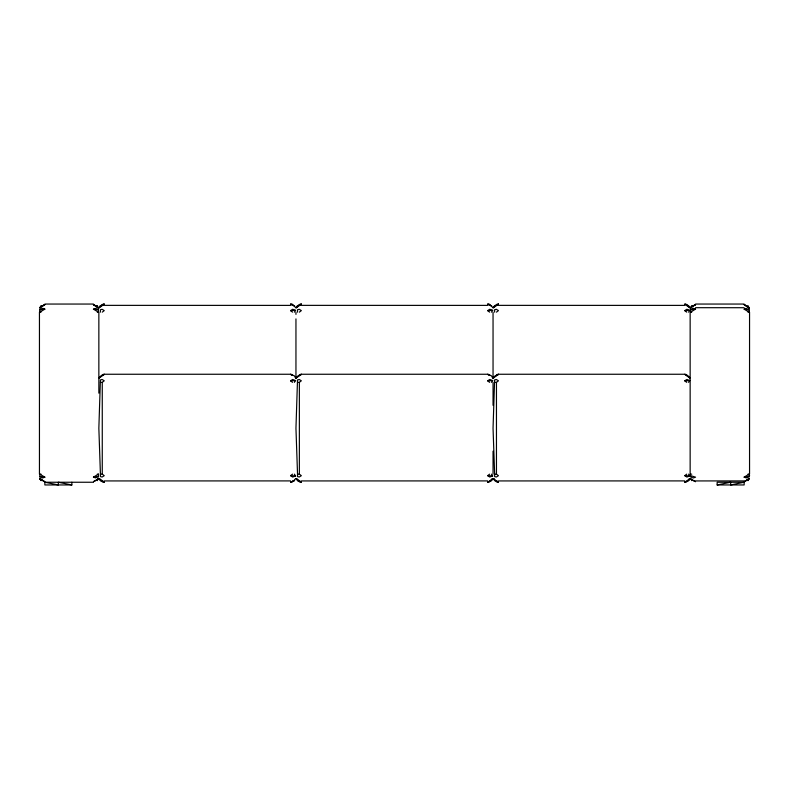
<?xml version="1.0" encoding="UTF-8"?>
<svg xmlns="http://www.w3.org/2000/svg" width="789" height="789" viewBox="0 0 789 789"><rect width="100%" height="100%" fill="white"/><g stroke="black" fill="none" stroke-linecap="round" stroke-linejoin="round"><path stroke-width="1.18" d="M39.825 312.148L39.844 309.801L41.008 308.913L42.734 308.331L44.855 309.13L39.825 312.148L41.028 312.148M98.467 474.15L93.447 477.128L95.568 477.907L98.457 476.457L98.467 474.15L97.264 474.15M690.533 312.148L690.543 309.801L691.716 308.913L693.432 308.331L695.553 309.13L690.533 312.148L691.736 312.148M100.43 474.15L100.41 476.576L102.136 477.01L104.247 475.688L102.264 474.15L100.43 474.15L98.852 428.249L100.41 379.933L102.136 379.489L104.247 380.811L102.264 382.349L100.43 382.349M297.532 474.15L297.512 476.576L299.238 477.01L301.349 475.688L299.366 474.15L297.532 474.15L295.954 428.249L297.512 379.933L299.238 379.489L301.349 380.811L299.366 382.349L297.532 382.349M494.634 474.15L494.614 476.576L496.34 477.01L498.451 475.688L496.459 474.15L494.634 474.15L493.046 428.249L494.614 379.933L496.34 379.489L498.451 380.811L496.459 382.349L494.634 382.349M41.028 480.669L39.844 478.242L41.847 479.633M39.825 478.834L39.844 478.262L41.008 479.791L44.855 481.684L39.825 478.834L41.837 479.968M99.236 307.789L100.43 305.629L104.247 304.189L99.236 307.789L100.43 305.629M100.41 376.323L99.236 377.99L104.247 374.39L102.264 374.627L104.247 374.4L100.41 376.333L99.236 377.99M296.339 307.789L297.532 305.629L301.349 304.189L296.339 307.789L297.532 305.629M297.512 376.323L296.339 377.99L301.349 374.39L299.366 374.627L301.349 374.4L297.512 376.333L296.339 377.99M294.366 480.669L290.549 482.099L294.366 480.669L295.559 478.509M493.441 307.789L494.634 305.629L498.451 304.189L493.441 307.789L494.634 305.629M494.614 376.323L493.441 377.99L498.451 374.39L496.459 374.627L498.451 374.4L494.614 376.333L493.441 377.99M489.762 481.251L491.488 480.166L487.651 482.099L491.468 480.669L492.661 478.509L490.995 479.712M686.864 481.251L688.59 480.166L684.753 482.099L688.57 480.669L689.764 478.509L688.087 479.712M690.148 475.491L695.553 477.167L693.432 477.966A5.405 2.692 0 0 1 690.148 475.491L690.533 474.15L691.736 474.15M491.468 480.669L492.661 478.509M688.57 480.669L689.764 478.509M39.844 308.035L41.008 306.487L44.855 304.613L39.844 308.035L41.028 305.629M97.264 480.669L98.457 478.242L97.284 479.791L93.447 481.665L98.467 478.834M690.543 308.035L691.716 306.487L695.553 304.613L690.543 308.035L691.736 305.629M747.972 480.669L749.155 478.242L747.153 479.613M294.366 312.148L295.559 310.363L292.66 309.249L290.549 310.639L292.541 312.148M294.366 382.349L295.559 380.564L292.66 379.45L290.549 380.84L292.541 382.349M491.468 312.148L492.661 310.363L489.762 309.249L487.651 310.639L489.634 312.148M491.468 382.349L492.661 380.564L489.762 379.45L487.651 380.84L489.634 382.349M688.57 312.148L689.764 310.363L686.864 309.249L684.753 310.639L686.736 312.148M688.57 382.349L689.764 380.564L686.864 379.45L684.753 380.84L686.736 382.349M97.284 479.82L98.457 478.262M747.992 479.82L749.155 478.262L747.992 479.791L744.145 481.665L749.175 478.834L747.163 479.978M102.264 312.148L104.247 310.61L102.136 309.298L100.41 309.732L100.43 312.148M299.366 312.148L301.349 310.61L299.238 309.298L297.512 309.732L297.532 312.148M496.459 312.148L498.451 310.61L496.34 309.298L494.614 309.732L494.634 312.148M294.366 474.15L295.559 475.935L292.66 477.049L290.549 475.668L292.541 474.15M491.468 474.15L492.661 475.935L489.762 477.049L487.651 475.668L489.634 474.15M688.57 474.15L689.764 475.935L686.864 477.049L684.753 475.668L686.736 474.15M292.66 481.27L294.386 480.185M100.41 306.132L104.247 304.189M297.512 306.132L301.349 304.189M494.614 306.132L498.451 304.189M744.145 477.128L749.175 474.15L749.55 475.491A5.405 2.692 0 0 1 749.155 476.497L746.266 477.907L744.145 477.128L749.155 476.457L749.175 474.15L747.972 474.15M39.825 307.463L44.855 304.613M690.533 307.463L695.553 304.613M102.136 305.037L104.247 304.199L102.264 304.426M102.136 375.229L104.247 374.4M299.238 305.037L301.349 304.199L299.366 304.426M299.238 375.229L301.349 374.4M496.34 305.037L498.451 304.199L496.459 304.426M496.34 375.229L498.451 374.4M39.825 474.15L44.855 477.167L42.734 477.966L39.844 476.497L39.825 474.15L41.028 474.15M98.467 312.148L93.447 309.18L95.568 308.391L98.457 309.84L98.467 312.148L97.264 312.148M749.175 312.148L744.145 309.18L746.266 308.391L749.155 309.84L749.175 312.148L747.972 312.148M717.152 484.949L730.653 482.247L730.653 484.949L744.145 482.247L744.145 484.949L717.152 484.949L717.152 482.247L744.145 482.247M39.844 309.801L44.855 309.13M690.543 309.801L695.553 309.13M93.447 477.128L98.457 476.457M290.549 482.099L292.541 481.872M487.651 482.099L489.634 481.872M684.753 482.099L686.736 481.872M290.549 310.639L295.559 310.363M487.651 310.639L492.661 310.363M684.753 310.639L689.764 310.363M290.549 380.84L295.559 380.564M487.651 380.84L492.661 380.564M684.753 380.84L689.764 380.564M44.855 304.051L93.447 304.051M695.553 304.051L744.145 304.051M104.247 305.363L290.549 305.392M301.349 305.363L487.651 305.392M498.451 305.363L684.753 305.392M104.247 374.252L290.549 374.252M301.349 374.252L487.651 374.252M498.451 374.252L684.753 374.252M104.247 480.935L290.549 480.905M301.349 480.935L487.651 480.905M498.451 480.935L684.753 480.905M695.553 480.935L744.145 480.905M71.848 482.247L71.848 484.949L44.855 484.949L44.855 482.247L93.447 482.247M695.553 307.69L744.145 307.72M684.753 475.668L689.764 475.935M487.651 475.668L492.661 475.935M290.549 475.668L295.559 475.935M689.764 307.789L688.57 305.629L684.753 304.199L688.59 306.122L689.764 307.789L686.42 305.392M489.634 304.426L487.651 304.199L491.488 306.122L489.634 304.426L487.651 304.189L489.762 305.047M292.541 304.426L290.549 304.199L294.386 306.122L292.541 304.426L290.549 304.189L292.66 305.047M495.107 479.712L493.441 478.509L494.634 480.669L498.451 482.099L496.784 480.905M299.366 481.872L301.349 482.099L296.339 478.509L297.532 480.669L301.349 482.109L297.512 480.185L296.339 478.509M102.264 481.872L104.247 482.099L99.236 478.509L100.43 480.669L104.247 482.109L100.41 480.185L99.236 478.509M686.736 304.426L684.753 304.189L686.864 305.047M496.459 481.872L498.451 482.109L494.614 480.166L493.441 478.509M744.145 309.18L749.155 309.84M93.447 309.18L98.457 309.84M39.844 476.497L44.855 477.167M71.848 484.949L58.347 482.247L58.347 484.949L44.855 482.247M686.864 375.229L684.753 374.4L686.736 374.627L684.753 374.39L688.59 376.323L689.764 377.99L686.42 375.594M489.762 375.229L487.651 374.4L489.634 374.627L487.651 374.39L491.468 375.83L492.661 377.99M292.66 375.229L290.549 374.4L292.541 374.627L290.549 374.39L294.366 375.83L295.559 377.99M744.145 304.633L749.155 308.035L744.145 304.633L747.992 306.517L749.155 308.065L747.972 305.629M93.447 304.633L98.457 308.035L93.447 304.633L97.284 306.487L98.457 308.065L97.264 305.629M95.568 305.501L97.284 306.517M691.716 479.82L695.553 481.684L690.533 478.834L690.543 478.242L691.736 480.669M299.238 481.251L297.512 480.166L297.532 480.669M102.136 481.251L100.41 480.166L100.43 480.669M39.844 478.262L41.008 479.82M689.764 377.99L688.59 376.323M491.468 305.629L492.661 307.789M294.366 305.629L295.559 307.789M749.55 312.148L749.55 474.15M690.148 312.148L690.148 474.15M496.459 382.349L496.459 474.15M493.046 312.148L493.046 378.523M493.046 382.349L493.046 405.299M493.046 451.2L493.046 474.15M299.366 382.349L299.366 474.15M295.954 312.148L295.954 314.397M295.954 318.904L295.954 378.523M102.264 382.349L102.264 474.15M98.852 312.148L98.852 393.149M39.45 312.148L39.45 474.15"/></g></svg>
